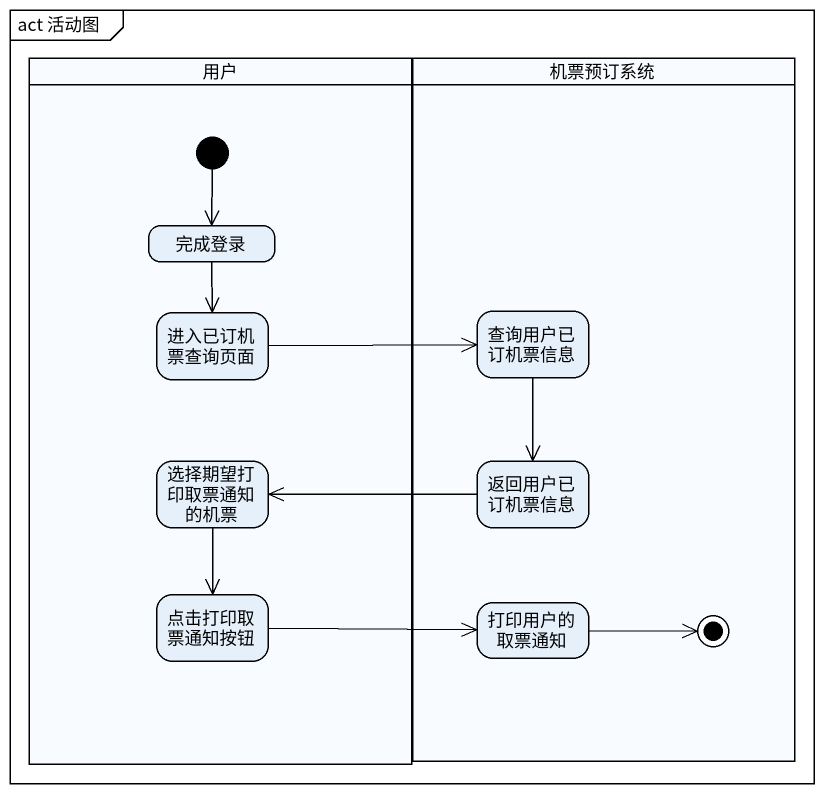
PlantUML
@startuml
mainframe act 活动图
hide empty description
state 用户 <<partition>> {
  state 完成登录
  state 进入已订机票查询页面
  state 选择期望打印取票通知的机票
  state 点击打印取票通知按钮
  [*] --> 完成登录
}
state 机票预订系统 <<partition>> {
  state 查询用户已订机票信息
  state 返回用户已订机票信息
  state 打印用户的取票通知
  打印用户的取票通知 -right-> [*]
}
完成登录 --> 进入已订机票查询页面
进入已订机票查询页面 -right-> 查询用户已订机票信息
查询用户已订机票信息 --> 返回用户已订机票信息
选择期望打印取票通知的机票 --> 点击打印取票通知按钮
返回用户已订机票信息 -left-> 选择期望打印取票通知的机票
点击打印取票通知按钮 -right-> 打印用户的取票通知
@enduml
